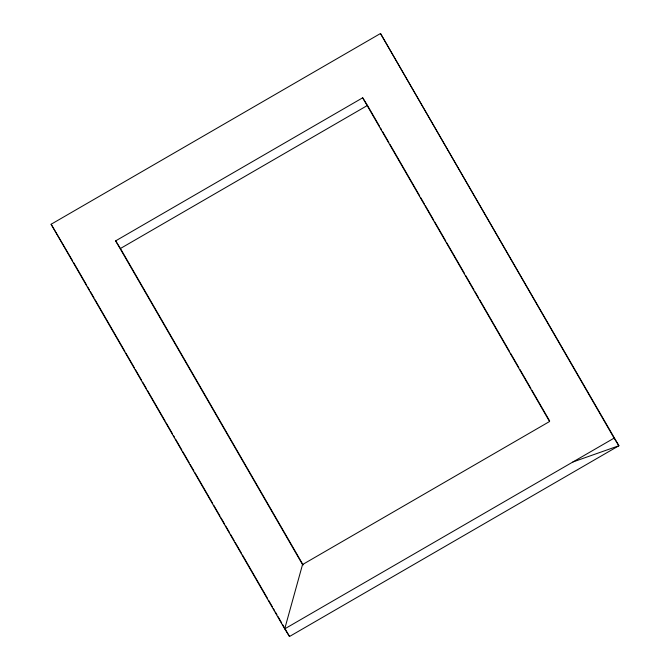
<?xml version="1.0" encoding="UTF-8"?>
<svg xmlns="http://www.w3.org/2000/svg" width="670" height="670" viewBox="0 0 670 670"><rect width="100%" height="100%" fill="white"/><g stroke="black" fill="none" stroke-linecap="round" stroke-linejoin="round"><path stroke-width="1" d="M302.53 564.567L115.642 240.873L362.679 97.803L549.568 421.505L302.53 564.567L284.716 628.87L289.507 636.5L618.887 445.751L380.493 33.5L51.113 224.249L284.716 628.87L614.105 438.121L618.887 445.751L572.934 461.965M115.642 240.873L120.433 248.495L367.47 105.433L379.48 126.228M362.679 97.803L367.47 105.433M51.113 224.249L72.62 260.839M380.493 33.5L614.105 438.121M380.518 128.037L381.565 129.846M382.612 131.655L388.876 142.501M389.915 144.31L419.671 195.849M420.718 197.658L424.37 203.99M425.416 205.799L433.766 220.263M434.813 222.072L445.776 241.058M446.815 242.867L464.57 273.611M465.608 275.42L473.966 289.884M475.005 291.693L478.665 298.024M479.703 299.833L509.46 351.373M510.506 353.182L518.856 367.646M519.903 369.455L530.866 388.441M531.913 390.25L549.66 420.995M120.433 248.495L303.142 564.961M73.666 262.657L86.732 285.286M87.778 287.095L89.345 289.809M90.391 291.618L94.043 297.957M95.09 299.766L124.88 351.365M125.927 353.174L134.285 367.654M135.332 369.463L141.605 380.326M142.651 382.143L146.311 388.474M147.35 390.283L165.121 421.062M166.168 422.871L172.441 433.733M173.48 435.55L174.527 437.359M175.573 439.168L181.846 450.031M182.893 451.84L189.166 462.702M190.205 464.511L193.864 470.851M194.911 472.66L212.683 503.438M213.722 505.247L219.995 516.109M221.041 517.918L224.701 524.258M225.748 526.067L229.4 532.399M230.447 534.216L234.106 540.548M235.153 542.357L241.426 553.219M242.473 555.036L267.556 598.486M268.603 600.295L272.255 606.626M273.301 608.435L274.348 610.253M275.395 612.062L276.961 614.775M278.008 616.584L281.668 622.924M282.707 624.733L289.507 636.5"/></g></svg>
